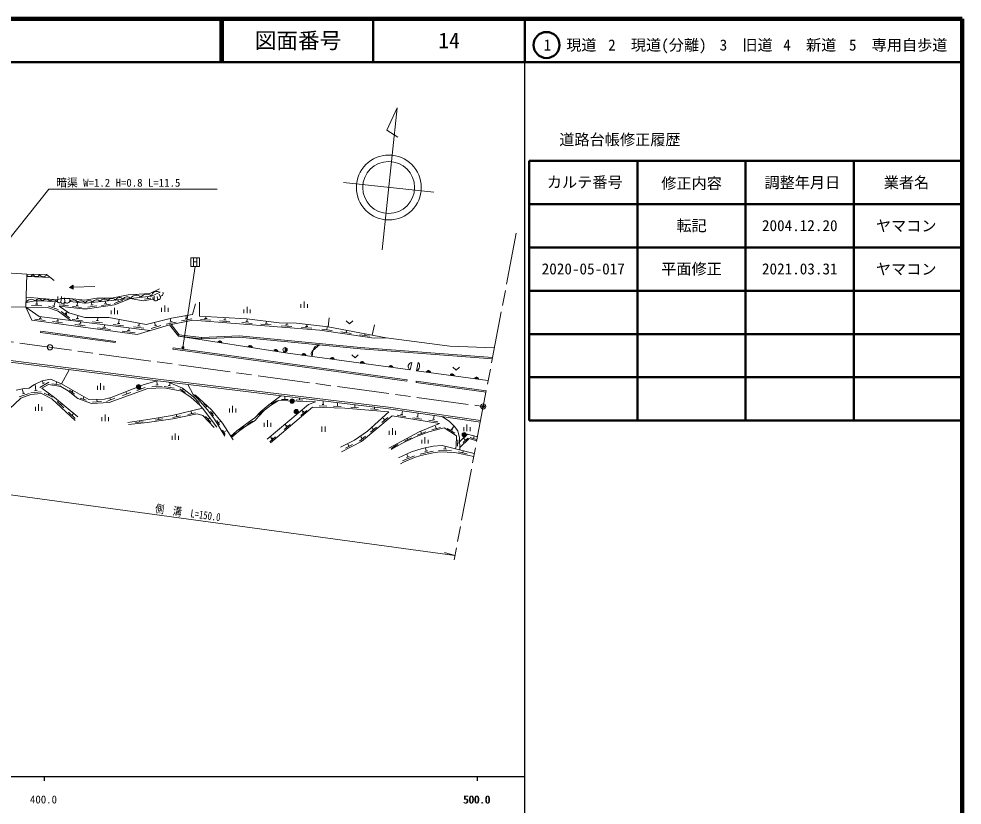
# Model space of a CAD drawing. Units: millimetres, scale not verified. Extents: x 40000 to 680000, y 20000 to 380000.
# Drawn here: x 462156 to 680000, y 198357 to 380000 of the extents above; entities that cross this region are included whole.
import ezdxf
from ezdxf.enums import TextEntityAlignment as Align

# ---------------------------------------------------------------- set-up
doc = ezdxf.new("R2010")
doc.units = ezdxf.units.MM
doc.header["$LTSCALE"] = 1000
doc.header["$PDMODE"] = 32
doc.header["$PDSIZE"] = 500
doc.linetypes.add('CHAIN', pattern=[18.5, 12, -1.5, 3.5, -1.5])
doc.linetypes.add('DASHED', pattern=[7.5, 6, -1.5])
for name, color, linetype, lineweight in [('M-BGD', 7, 'Continuous', 13), ('M-BGD-HTXT', 7, 'Continuous', 13), ('M-BMK', 2, 'CHAIN', 13), ('M-BMK-SRVR', 3, 'Continuous', 13), ('M-STR-HTXT', 7, 'Continuous', 13), ('M-STR-STRC', 7, 'Continuous', 13), ('M-TTL', 2, 'Continuous', 140), ('M-TTL-BAND', 7, 'Continuous', 25), ('M-TTL-FRAM', 2, 'Continuous', 50), ('M-TTL-LINE', 7, 'Continuous', 50)]:
    doc.layers.add(name, color=color, linetype=linetype, lineweight=lineweight)
doc.layers.add('M-OTRS', color=6, linetype='Continuous')
doc.layers.add('M-TTL-TXT', color=7, linetype='Continuous')
doc.styles.add('ＭＳ ゴシック', font='')
doc.styles.get('ＭＳ ゴシック').set_extended_font_data('MS Gothic')

msp = doc.modelspace()

# ---------------------------------------------------------------- hatches: boundary and pattern name
at = {"layer": 'M-BGD'}
for points in [[(474684, 318446), (473816, 317970), (474718, 317561)], [(508112, 305276, -0.82183), (509092, 305124)], [(515061, 304198, -0.82183), (516040, 304046)], [(521009, 303275, -0.82183), (521988, 303123)], [(523629, 303060, 0.41421), (524129, 303560, 0.41421), (523629, 304060)], [(527509, 302336, -0.82183), (528490, 302202)], [(534070, 301439, -0.82183), (535052, 301305)], [(540996, 300493, -0.82183), (541978, 300359)], [(547592, 299591, -0.82183), (548573, 299457)], [(556258, 298407, -0.82183), (557240, 298273)], [(561735, 297659, -0.82183), (562716, 297524)], [(567395, 296885, -0.82183), (568377, 296751)], [(489290, 295006, -0.41421), (489790, 295506, -0.41421), (490290, 295006, -1)], [(524765, 291714, -0.41421), (525265, 292214, -0.41421), (525765, 291714, -1)], [(525728, 289284, -0.41421), (526228, 289784, -0.41421), (526728, 289284, -1)], [(564527, 283926, -0.41421), (565027, 284426, -0.41421), (565527, 283926, -1)]]:
    msp.add_hatch(color=256, dxfattribs=at).paths.add_polyline_path(points)
at = {"layer": 'M-STR-HTXT'}
msp.add_hatch(color=256, dxfattribs=at).paths.add_polyline_path([(500262, 304161, -1), (499823, 303922, -0.41421), (499923, 304261, -0.41421)])

# ---------------------------------------------------------------- linework, layer by layer
at = {"layer": 'M-BGD', "linetype": 'DASHED'}
for p, q in [((458118, 321379), (464017, 321054)), ((459549, 313487), (463776, 313421)), ((499010, 306688), (499171, 306971))]:
    msp.add_line(p, q, dxfattribs=at)
at = {"layer": 'M-BGD'}
for p, q in [((463999, 320477), (469455, 320260)), ((473816, 317970), (474684, 318446)), ((474718, 317561), (474684, 318446)), ((474701, 318003), (479717, 318192)), ((471845, 314487), (472012, 315893)), ((473816, 317970), (474718, 317561)), ((493414, 315049), (493376, 315958)), ((494806, 315878), (494562, 316381)), ((465069, 313761), (467469, 313724)), ((465995, 314107), (466555, 314098)), ((466275, 314102), (466287, 314864)), ((470214, 313601), (470575, 314651)), ((471045, 314617), (471180, 315844)), ((471530, 313928), (473617, 313690)), ((472574, 313809), (472636, 314356)), ((472754, 314526), (472727, 315579)), ((473920, 314733), (473912, 315374)), ((475397, 313789), (475884, 313733)), ((475641, 313761), (475729, 314533)), ((478804, 313842), (479288, 313918)), ((479046, 313880), (478949, 314493)), ((481217, 313797), (483292, 314124)), ((481966, 314218), (482450, 314295)), ((482208, 314257), (482120, 314813)), ((484171, 314266), (486132, 315019)), ((485151, 314642), (484975, 315100)), ((491172, 315224), (492647, 315497)), ((491910, 315361), (491817, 315860)), ((494232, 315155), (494102, 315847)), ((495853, 312311), (495853, 313811)), ((527306, 313213), (527306, 314113)), ((528056, 313213), (528056, 314713)), ((528806, 313213), (528806, 314113)), ((468962, 313652), (471231, 312870)), ((469949, 313693), (470479, 313510)), ((471895, 312361), (473821, 310928)), ((472812, 312052), (473261, 311718)), ((473037, 311885), (473354, 312312)), ((474563, 313582), (476650, 313344)), ((478065, 313361), (480139, 313688)), ((483455, 311751), (483455, 312651)), ((484205, 311751), (484205, 313251)), ((484955, 311751), (484955, 312651)), ((495103, 312311), (495103, 313211)), ((496603, 312311), (496603, 313211)), ((514110, 311992), (514110, 312892)), ((514860, 311992), (514860, 313492)), ((515610, 311992), (515610, 312892)), ((465881, 310612), (468259, 310290)), ((466833, 310786), (467388, 310711)), ((467110, 310749), (467172, 311202)), ((469894, 310069), (472272, 309747)), ((470846, 310243), (471401, 310168)), ((471123, 310205), (471189, 310688)), ((474465, 310572), (476846, 310268)), ((475055, 309370), (477434, 309048)), ((475416, 310753), (475971, 310682)), ((475694, 310717), (475792, 311488)), ((476007, 309544), (476562, 309469)), ((476285, 309506), (476356, 310028)), ((479063, 310045), (481443, 309740)), ((480021, 310285), (480577, 310214)), ((480299, 310250), (480400, 311041)), ((483948, 309420), (486328, 309116)), ((484906, 309661), (485461, 309590)), ((485184, 309625), (485306, 310585)), ((489869, 309026), (489955, 309700)), ((493728, 309134), (493505, 309887)), ((496155, 309491), (498509, 309960)), ((496999, 309965), (497548, 310074)), ((497273, 310020), (497116, 310810)), ((499731, 310204), (502084, 310673)), ((500574, 310678), (501124, 310787)), ((500849, 310733), (500709, 311436)), ((504118, 310579), (506510, 310389)), ((505059, 310805), (505617, 310761)), ((505338, 310783), (505372, 311215)), ((508505, 310230), (510898, 310040)), ((509446, 310456), (510005, 310412)), ((509725, 310434), (509768, 310966)), ((513620, 309823), (516012, 309633)), ((514561, 310049), (515119, 310005)), ((514840, 310027), (514891, 310670)), ((518060, 309470), (520453, 309279)), ((519001, 309696), (519559, 309651)), ((519280, 309673), (519317, 310138)), ((524048, 309294), (524085, 309764)), ((528651, 308927), (528691, 309435)), ((533844, 310959), (533613, 308818)), ((467213, 307851), (467172, 307554)), ((467172, 307554), (484404, 305199)), ((467213, 307851), (484445, 305496)), ((480343, 308654), (483316, 308252)), ((481523, 308797), (482217, 308703)), ((481870, 308750), (481946, 309313)), ((486012, 307887), (488985, 307484)), ((487192, 308029), (487885, 307936)), ((487538, 307983), (487620, 308588)), ((488633, 308821), (491013, 308517)), ((489591, 309062), (490146, 308991)), ((492681, 308447), (494981, 309131)), ((493460, 309055), (493997, 309214)), ((522828, 309090), (525220, 308900)), ((523769, 309316), (524327, 309272)), ((527431, 308724), (529823, 308533)), ((528372, 308950), (528930, 308905)), ((532110, 308323), (534485, 307974)), ((533297, 308149), (533385, 308742)), ((536519, 307675), (538894, 307326)), ((537707, 307501), (537785, 308032)), ((542020, 306867), (542072, 307225)), ((543732, 306912), (544258, 309285)), ((484445, 305496), (484404, 305199)), ((504327, 306361), (504316, 306060)), ((508112, 305276), (509092, 305124)), ((540832, 307041), (543207, 306692)), ((497782, 303976), (497742, 303679)), ((497742, 303679), (551777, 296294)), ((497782, 303976), (551817, 296592)), ((515061, 304198), (516040, 304046)), ((521009, 303275), (521988, 303123)), ((523629, 303060), (523629, 304060)), ((527509, 302336), (528490, 302202)), ((534070, 301439), (535052, 301305)), ((471980, 295656), (473747, 298950)), ((540996, 300493), (541978, 300359)), ((547592, 299591), (548573, 299457)), ((467825, 295796), (467522, 296340)), ((494072, 295419), (494048, 296383)), ((551817, 296592), (551777, 296294)), ((553923, 296304), (553883, 296007)), ((553923, 296304), (570100, 294093)), ((556258, 298407), (557240, 298273)), ((561735, 297659), (562716, 297524)), ((567395, 296885), (568377, 296751)), ((463261, 293456), (462893, 294516)), ((465802, 294069), (466360, 294123)), ((466081, 294096), (465935, 295609)), ((466966, 294871), (469063, 296039)), ((467580, 295659), (468070, 295932)), ((469749, 295720), (471824, 295393)), ((470786, 295556), (470877, 296133)), ((473819, 294261), (474973, 293304)), ((474396, 293782), (474711, 294162)), ((480290, 294324), (480290, 295224)), ((481040, 294324), (481040, 295824)), ((481790, 294324), (481790, 295224)), ((489381, 294122), (491355, 294839)), ((490368, 294480), (490128, 295140)), ((492882, 295028), (495281, 295090)), ((493792, 295411), (494352, 295426)), ((495686, 295104), (498046, 294669)), ((496656, 295291), (497206, 295190)), ((496931, 295241), (497074, 296016)), ((499312, 294547), (500550, 293700)), ((499931, 294123), (500134, 294420)), ((553883, 296007), (570044, 293798)), ((462256, 292694), (464523, 293481)), ((462997, 293364), (463526, 293548)), ((464924, 293593), (467313, 293823)), ((468014, 293509), (469892, 292570)), ((468953, 293039), (469150, 293434)), ((476285, 292397), (477701, 291901)), ((476993, 292149), (477189, 292708)), ((480209, 291554), (480175, 292097)), ((482368, 291636), (484342, 292354)), ((483355, 291995), (483194, 292438)), ((486068, 292981), (488042, 293699)), ((487055, 293340), (486871, 293846)), ((522847, 292089), (524346, 292043)), ((523597, 292066), (523615, 292666)), ((526215, 291984), (527714, 291938)), ((526964, 291961), (526978, 292392)), ((465976, 289462), (465976, 290362)), ((466726, 289462), (466726, 290962)), ((467476, 289462), (467476, 290362)), ((470988, 291586), (472526, 290157)), ((471757, 290871), (472029, 291163)), ((479161, 291488), (481257, 291620)), ((504762, 291267), (505556, 290367)), ((505159, 290817), (505302, 290943)), ((510770, 289081), (510770, 289981)), ((511520, 289081), (511520, 290581)), ((512270, 289081), (512270, 289981)), ((520482, 290990), (521761, 291772)), ((521122, 291381), (520965, 291637)), ((531498, 290596), (533297, 290547)), ((532197, 290937), (532617, 290926)), ((532407, 290932), (532429, 291732)), ((534818, 290506), (536617, 290457)), ((535717, 290482), (535737, 291201)), ((538835, 290259), (540628, 290109)), ((539732, 290184), (539782, 290782)), ((543357, 289879), (545151, 289729)), ((544254, 289804), (544295, 290294)), ((473595, 289123), (475133, 287693)), ((474364, 288408), (474772, 288847)), ((481352, 287091), (481352, 287991)), ((482102, 287091), (482102, 288591)), ((482852, 287091), (482852, 287991)), ((493620, 287302), (495400, 287572)), ((494510, 287437), (494449, 287837)), ((497722, 287928), (499487, 288282)), ((498605, 288105), (498507, 288595)), ((501175, 288620), (502940, 288974)), ((502058, 288797), (501940, 289385)), ((505282, 288165), (506511, 286850)), ((505897, 287507), (506244, 287832)), ((506407, 289298), (507114, 288329)), ((506761, 288814), (507155, 289102)), ((517591, 288451), (518611, 289551)), ((518101, 289001), (517911, 289177)), ((527298, 288388), (528670, 289554)), ((527790, 289200), (527467, 289581)), ((527630, 289064), (527950, 289336)), ((546008, 286739), (547391, 287892)), ((546699, 287316), (546315, 287777)), ((549485, 288434), (551557, 288089)), ((550329, 288597), (550812, 288517)), ((550570, 288557), (550717, 289437)), ((553128, 287857), (555200, 287512)), ((553977, 288051), (554460, 287970)), ((554218, 288010), (554367, 288905)), ((557907, 287457), (558059, 288367)), ((489087, 286735), (490877, 286925)), ((489982, 286830), (489949, 287144)), ((507868, 287210), (508492, 286185)), ((508180, 286698), (508693, 287010)), ((513026, 284976), (514243, 285853)), ((513634, 285414), (513499, 285603)), ((514938, 286303), (516223, 287078)), ((515581, 286691), (515426, 286948)), ((518846, 285779), (518846, 286679)), ((519596, 285779), (519596, 287279)), ((520346, 285779), (520346, 286679)), ((523462, 285130), (524834, 286296)), ((523954, 285942), (523599, 286360)), ((523794, 285806), (524114, 286078)), ((532119, 285821), (532119, 284621)), ((532919, 285821), (532919, 284621)), ((543376, 284546), (544759, 285698)), ((544067, 285122), (543683, 285583)), ((548420, 283926), (548420, 285426)), ((556812, 287274), (558884, 286929)), ((557519, 285079), (559555, 285593)), ((557666, 287497), (558149, 287417)), ((558537, 285336), (558390, 285917)), ((561055, 285393), (562834, 284276)), ((562104, 285088), (562653, 285962)), ((564900, 284765), (564900, 285665)), ((565650, 284765), (565650, 286265)), ((566400, 284765), (566400, 285665)), ((497528, 282741), (497528, 283641)), ((498278, 282741), (498278, 284241)), ((499028, 282741), (499028, 283641)), ((509209, 285007), (509833, 283982)), ((509521, 284495), (510034, 284807)), ((511108, 283336), (512236, 284325)), ((511672, 283831), (511533, 283989)), ((520080, 282257), (521452, 283423)), ((520571, 283069), (520188, 283520)), ((520411, 282933), (520731, 283205)), ((540834, 282427), (542217, 283580)), ((541525, 283003), (541141, 283464)), ((547670, 283926), (547670, 284826)), ((549170, 283926), (549170, 284826)), ((551198, 282458), (552824, 283232)), ((554178, 283819), (556136, 284578)), ((555157, 284198), (554984, 284646)), ((555934, 281870), (555934, 283370)), ((561897, 285219), (562312, 284958)), ((566403, 283276), (567839, 282843)), ((567121, 283059), (567293, 283631)), ((537610, 280813), (539204, 281650)), ((538407, 281231), (538128, 281762)), ((548112, 280779), (549680, 281663)), ((548896, 281221), (548785, 281419)), ((552011, 282845), (551888, 283104)), ((555184, 281870), (555184, 282770)), ((556684, 281870), (556684, 282770)), ((560597, 280620), (560624, 281282)), ((563545, 282770), (563485, 281272)), ((563515, 282021), (563961, 282003)), ((564754, 282124), (565853, 283144)), ((565304, 282634), (564895, 283074)), ((550746, 277899), (553521, 279040)), ((551673, 278669), (552320, 278935)), ((551996, 278802), (551729, 279453)), ((554873, 279463), (557799, 280127)), ((555915, 280068), (556598, 280223)), ((556256, 280146), (556080, 280921)), ((559084, 280320), (562081, 280200)), ((560247, 280634), (560947, 280606)), ((563641, 279947), (565693, 279500)), ((564667, 279723), (564779, 280237))]:
    msp.add_line(p, q, dxfattribs=at)
for points in [[(464017, 321054), (463776, 313421), (465128, 310411), (489467, 307116), (496972, 309348), (502346, 310419), (531665, 308086), (544180, 306246), (546970, 306302)], [(470339, 319580), (468571, 320940), (464017, 321054)], [(463848, 315692), (471101, 315123), (471955, 315407), (473912, 315374), (477377, 315051), (480133, 315503), (483559, 315507), (487414, 316281), (492375, 316538), (494635, 317632)], [(494793, 316826), (492778, 315974), (487964, 315402), (477451, 314342), (473920, 314733)], [(471045, 314617), (467627, 314862), (465971, 314864), (463809, 314466)], [(502922, 314146), (502237, 311692), (497387, 310880), (491571, 309392), (482925, 311039), (477417, 311044), (473731, 312052), (471430, 313638), (476875, 313016), (477991, 312985), (484233, 313968), (487964, 315402), (490883, 314865), (493125, 315281)], [(503878, 314554), (503867, 311300), (514796, 310681), (522242, 309787), (526285, 309736), (533613, 308818), (546970, 306302), (561689, 304391), (571987, 304009)], [(492373, 307980), (466832, 311245), (463776, 313421), (468751, 313344), (471208, 312498), (474149, 310310)], [(537768, 310248), (538518, 309548), (539268, 310248)], [(552910, 300601), (552499, 298921), (523748, 302850), (499010, 306688)], [(504316, 306060), (513069, 306440), (541031, 303761), (571500, 301450)], [(504327, 306361), (513077, 306741), (541056, 304060), (571556, 301746)], [(529903, 302009), (530076, 303360), (531588, 304666)], [(446074, 302453), (493625, 296434), (547502, 289905), (568732, 286811)], [(539038, 302363), (539788, 301663), (540538, 302363)], [(554403, 300639), (554026, 298712), (570425, 296471)], [(562403, 299518), (563153, 298818), (563903, 299518)], [(461543, 294252), (463350, 294605), (464553, 294677), (465639, 295472), (467538, 296348), (469436, 296756), (471980, 295656), (474542, 294261), (478339, 292034), (481958, 292159), (483505, 292508), (491064, 295512), (494074, 296379)], [(507907, 285663), (504556, 290035), (503967, 290765), (501940, 292530), (499829, 293975), (495678, 294740), (491961, 294644), (483037, 291401), (478954, 291145), (475758, 292263), (473548, 294096), (471860, 295083), (468968, 295539), (467440, 294689), (470370, 292539), (475801, 288034)], [(496711, 296060), (499916, 294679), (502462, 292673), (503754, 291383), (503967, 290765)], [(501164, 295520), (502429, 293259), (503444, 292306), (505734, 289713), (507303, 287561), (509730, 283575)], [(475182, 287237), (469784, 292255), (467412, 293440), (464899, 293199), (462607, 292403), (459927, 289825)], [(511641, 282781), (509176, 286574), (506680, 289696), (502981, 293042), (502429, 293259)], [(511107, 283603), (512493, 284862), (515928, 287393), (516539, 287754), (518040, 289310), (519857, 290849), (522692, 292912)], [(487359, 286780), (492447, 287496), (497533, 288363), (504556, 290035)], [(519483, 282932), (529059, 290907), (530667, 291545), (522115, 291812), (520285, 290694), (518891, 289632), (517531, 288165), (516720, 287203), (514596, 285922), (512848, 284663), (511301, 283305)], [(536398, 281022), (539673, 282668), (542634, 284756), (547595, 289222), (537450, 290075), (529985, 290277), (520283, 282037)], [(507262, 285606), (504678, 288373), (503300, 288740), (497709, 287619), (491803, 286722), (487454, 286259)], [(547632, 280793), (554638, 284599), (559292, 286496), (548367, 288316), (541256, 282388), (536666, 279979)], [(564016, 280428), (563917, 283246), (563507, 284813), (562768, 285851), (561545, 287034), (559975, 288087)], [(548149, 280525), (550613, 281914), (553615, 283343), (556873, 284606), (560348, 285483), (563222, 283678), (563125, 281287), (562975, 280690)], [(563949, 282322), (565776, 284075), (568066, 283405)], [(549803, 278573), (552870, 279974), (555290, 280753), (557821, 281290), (559901, 281463), (567341, 279592)], [(567896, 282513), (566173, 283032), (563995, 281012)], [(567202, 278864), (562869, 279808), (559318, 279951), (557852, 279770), (554979, 279118), (553529, 278654), (551011, 277618), (550289, 277192)]]:
    msp.add_lwpolyline(points, dxfattribs=at)
at = {"layer": 'M-BGD', "linetype": 'DASHED'}
for points in [[(496972, 309348), (499010, 306688), (504316, 306060)], [(497300, 309413), (499171, 306971), (504327, 306361)]]:
    msp.add_lwpolyline(points, dxfattribs=at)
at = {"layer": 'M-BGD'}
for centre in [(523629, 303560), (489790, 295006), (525265, 291714), (526228, 289284), (565027, 283926)]:
    msp.add_circle(centre, 500, dxfattribs=at)
for centre, radius, start, end in [((464601, 321332), 848, 225.51884, 338.4088), ((466192, 321292), 848, 198.72196, 338.4088), ((467783, 321252), 848, 198.72196, 338.4088), ((489274, 314650), 1510, 43.40356, 150.16464), ((491681, 314937), 1510, 43.40356, 150.16464), ((494067, 315734), 1311, 56.36574, 169.44043), ((494377, 315629), 496, 252.97364, 30.16058), ((494746, 316601), 725, 274.79297, 18.98659), ((465045, 313824), 1393, 48.33171, 152.56809), ((466798, 314303), 1000, 33.99535, 145.83376), ((468432, 314109), 1102, 34.90759, 136.90416), ((470141, 313986), 1102, 34.90759, 136.90416), ((471533, 315095), 683, 224.39634, 297.1587), ((472291, 314723), 504, 207.88431, 336.92785), ((473253, 315100), 760, 229.00159, 331.17243), ((474728, 313968), 1114, 30.78571, 136.58891), ((476494, 313772), 1114, 30.78571, 136.58891), ((478385, 313856), 1053, 39.02492, 152.48437), ((480137, 314032), 1053, 39.02492, 152.48437), ((481889, 314209), 1053, 39.02492, 152.48437), ((483641, 314385), 1053, 39.02492, 152.48437), ((485393, 314562), 1053, 39.02492, 152.48437), ((487146, 314739), 1053, 39.02492, 152.48437), ((493562, 315529), 503, 171.46698, 252.91714), ((493797, 315301), 459, 213.34371, 341.43675), ((508587, 305103), 505, 2.35267, 160.01086), ((515535, 304025), 505, 2.35267, 160.01086), ((521484, 303102), 505, 2.35267, 160.01086), ((530529, 302616), 872, 121.27771, 224.12537), ((531577, 303150), 1516, 89.59532, 172.0331), ((527986, 302172), 505, 3.38883, 161.04702), ((534548, 301275), 505, 3.38883, 161.04702), ((541474, 300329), 505, 3.38883, 161.04702), ((553494, 299816), 1225, 295.70532, 42.15167), ((548069, 299427), 505, 3.38883, 161.04702), ((552967, 299697), 906, 93.6241, 238.87898), ((556736, 298243), 505, 3.38883, 161.04702), ((562212, 297495), 505, 3.38883, 161.04702), ((567873, 296721), 505, 3.38883, 161.04702)]:
    msp.add_arc(centre, radius, start, end, dxfattribs=at)
at = {"layer": 'M-BGD-HTXT'}
msp.add_lwpolyline([(446124, 302850), (493674, 296831), (547554, 290302), (568790, 287207)], dxfattribs=at)
at = {"layer": 'M-BMK'}
for p, q in [((577030, 330510), (562669, 255040)), ((444079, 307581), (569407, 290453))]:
    msp.add_line(p, q, dxfattribs=at)
at = {"layer": 'M-BMK-SRVR'}
for p, q in [((546023, 326629), (549521, 359472)), ((549521, 359472), (547156, 354322)), ((547156, 354322), (549680, 352700)), ((537118, 342159), (557999, 339935))]:
    msp.add_line(p, q, dxfattribs=at)
for centre, radius in [((547601, 341043), 7500), ((547559, 341047), 6000), ((469343, 304129), 600), ((569407, 290453), 600)]:
    msp.add_circle(centre, radius, dxfattribs=at)
at = {"layer": 'M-OTRS'}
msp.add_point((569407, 290453), dxfattribs=at)
at = {"layer": 'M-STR-HTXT'}
for p, q in [((500042, 304042), (502884, 322813)), ((439160, 272928), (562856, 256023)), ((562856, 256023), (560493, 256691))]:
    msp.add_line(p, q, dxfattribs=at)
msp.add_lwpolyline([(447185, 313230), (469099, 340621), (507941, 340621)], dxfattribs=at)
msp.add_circle((500042, 304042), 250, dxfattribs=at)
at = {"layer": 'M-STR-STRC'}
msp.add_lwpolyline([(501884, 322813), (503884, 322813), (503884, 324813), (501884, 324813)], close=True, dxfattribs=at)
at = {"layer": 'M-TTL'}
for p, q in [((680000, 380000), (40000, 380000)), ((680000, 20000), (680000, 380000))]:
    msp.add_line(p, q, dxfattribs=at)
at = {"layer": 'M-TTL-BAND'}
for p, q in [((579000, 20000), (579000, 370000)), ((40000, 205000), (579000, 205000)), ((468000, 205000), (468000, 204000)), ((568000, 205000), (568000, 204000))]:
    msp.add_line(p, q, dxfattribs=at)
at = {"layer": 'M-TTL-FRAM'}
for p, q in [((580000, 347197), (580000, 287197)), ((580000, 347197), (680000, 347197)), ((580000, 287197), (680000, 287197))]:
    msp.add_line(p, q, dxfattribs=at)
at = {"layer": 'M-TTL-LINE'}
for p, q in [((508747, 380000), (508747, 370000)), ((509247, 380000), (509247, 370000)), ((543997, 380000), (543997, 370000)), ((579000, 380000), (579000, 370000)), ((40000, 370000), (680000, 370000)), ((605000, 347197), (605000, 287197)), ((630000, 347197), (630000, 287197)), ((655000, 347197), (655000, 287197)), ((580000, 337197), (680000, 337197)), ((580000, 327197), (680000, 327197)), ((580000, 317197), (680000, 317197)), ((580000, 307197), (680000, 307197)), ((580000, 297197), (680000, 297197))]:
    msp.add_line(p, q, dxfattribs=at)
msp.add_circle((584031, 373958), 3000, dxfattribs=at)

# ---------------------------------------------------------------- texts
at = {"layer": 'M-STR-HTXT', "style": 'ＭＳ ゴシック'}
msp.add_text('暗渠 W=1.2 H=0.8 L=11.5', height=1833, dxfattribs=at).set_placement((470759, 340675), align=Align.BOTTOM_LEFT)
at = {"layer": 'M-STR-HTXT', "style": 'ＭＳ ゴシック', "width": 0.8}
msp.add_text('側\u3000溝\u3000L=150.0', height=1833, rotation=352.218, dxfattribs=at).set_placement((501001, 264425), align=Align.BOTTOM_CENTER)
at = {"layer": 'M-STR-STRC', "style": 'ＭＳ ゴシック'}
msp.add_text('H', height=1833, dxfattribs=at).set_placement((502884, 323813), align=Align.MIDDLE_CENTER)
at = {"layer": 'M-TTL-BAND', "style": 'ＭＳ ゴシック'}
for s, p in [('400.0', (467844, 198195)), ('500.0', (567844, 198195)), ('500.0', (568000, 198195))]:
    msp.add_text(s, height=1833, dxfattribs=at).set_placement(p, align=Align.BOTTOM_CENTER)
at = {"layer": 'M-TTL-TXT', "style": 'ＭＳ ゴシック'}
for s, height, p in [('図面番号', 3666, (526622, 375000)), ('14', 3666, (561497, 375000)), ('1\u3000現道', 2566, (589448, 373958)), ('2\u3000現道(分離)', 2566, (609619, 373958)), ('3\u3000旧道', 2566, (630121, 373958)), ('4\u3000新道', 2566, (644824, 373958)), ('5\u3000専用自歩道', 2566, (665228, 373958)), ('道路台帳修正履歴', 2566, (600968, 352113)), ('カルテ番号', 2566, (592839, 342277)), ('修正内容', 2566, (617509, 342023)), ('調整年月日', 2566, (643089, 342197)), ('業者名', 2566, (667134, 342197)), ('転記', 2566, (617500, 332245)), ('2004.12.20', 2566, (642500, 332245)), ('ヤマコン', 2566, (667077, 332189)), ('2020-05-017', 2566, (592500, 322245)), ('平面修正', 2566, (617500, 322245)), ('2021.03.31', 2566, (642500, 322245)), ('ヤマコン', 2566, (667077, 322189))]:
    msp.add_text(s, height=height, dxfattribs=at).set_placement(p, align=Align.MIDDLE_CENTER)

doc.saveas('drawing.dxf')
